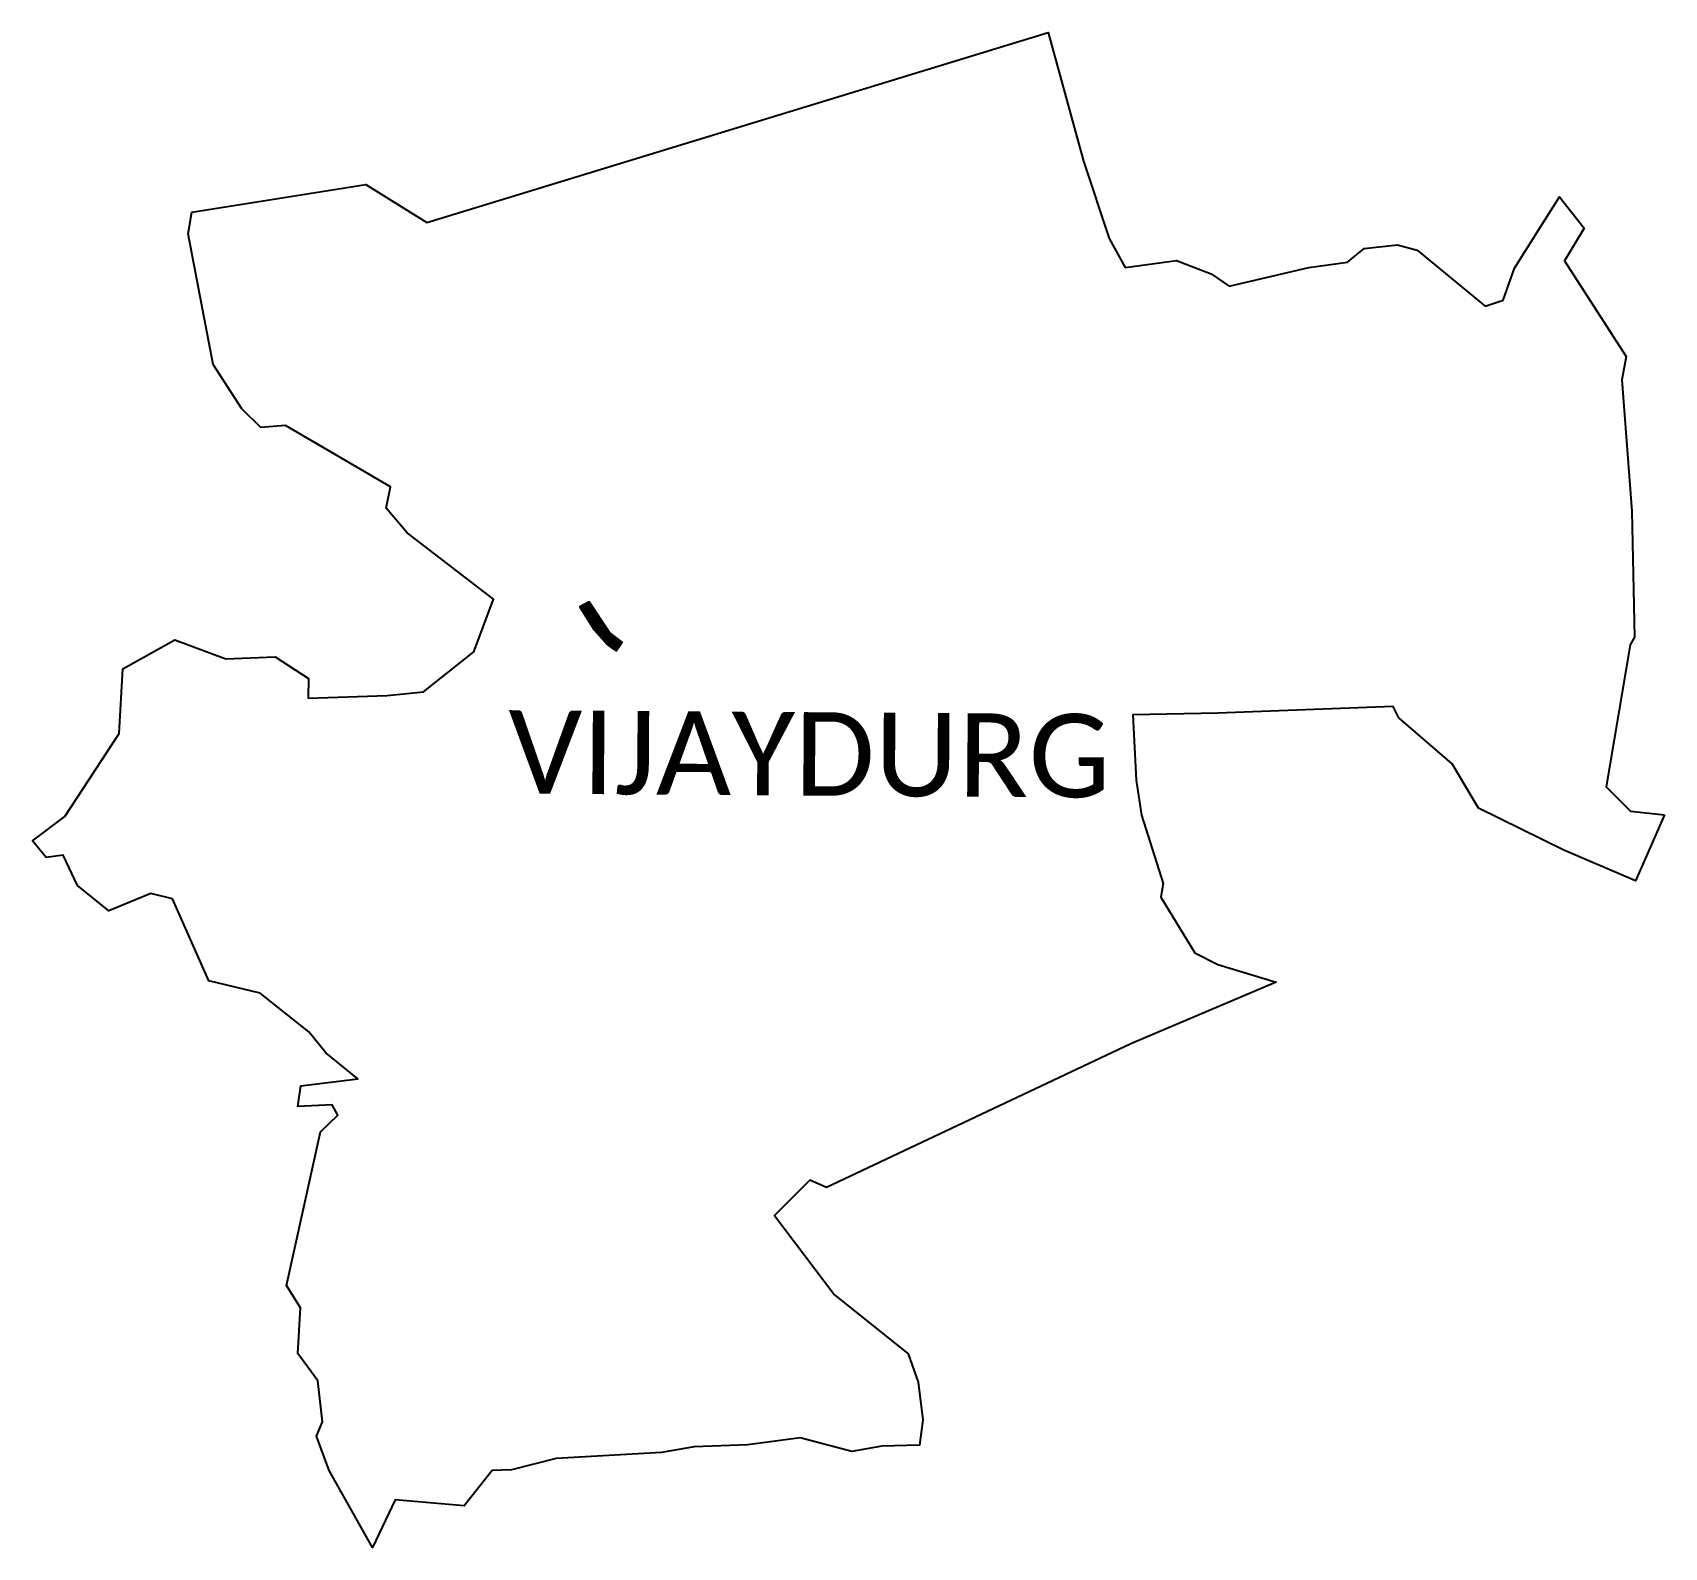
# Model space of a CAD drawing. Header units: metres. Extents: x 321187 to 324716, y 1829363 to 1832639.
import ezdxf

# ---------------------------------------------------------------- set-up
doc = ezdxf.new("R2010")
doc.units = ezdxf.units.M
doc.header["$MEASUREMENT"] = 0
for name, color, linetype in [('JETTY', 41, 'Continuous'), ('JETTY HATCH', 220, 'Continuous'), ('village', 3, 'Continuous'), ('VILLAGE NAME', 250, 'Continuous')]:
    doc.layers.add(name, color=color, linetype=linetype)
doc.styles.get("Standard").update_dxf_attribs({"font": 'arial.ttf'})

msp = doc.modelspace()

# ---------------------------------------------------------------- hatches: boundary and pattern name
at = {"layer": 'JETTY HATCH'}
h = msp.add_hatch(dxfattribs=at)
h.set_pattern_fill('ANGLE', color=256, scale=0.5)
h.set_pattern_definition([(0, (0, 0), (0, 3.4925), [2.54, -0.9525]), (90, (0, 0), (-3.4925, 2e-16), [2.54, -0.9525])])
h.paths.add_polyline_path([(322390.4, 1831408.2), (322370.6, 1831396.9), (322401.5, 1831347.5), (322429.6, 1831316), (322440.2, 1831307.6), (322449.2, 1831301.8), (322462, 1831320.9), (322434.8, 1831342)])

# ---------------------------------------------------------------- linework, layer by layer
at = {"layer": 'JETTY', "flags": 128}
msp.add_lwpolyline([(322449.2, 1831301.8), (322462, 1831320.9), (322434.8, 1831342), (322390.4, 1831408.2), (322370.6, 1831396.9), (322401.5, 1831347.5), (322429.6, 1831316), (322440.2, 1831307.6), (322449.2, 1831301.8)], dxfattribs=at)
at = {"layer": 'village', "color": 3, "true_color": 0x00ff00}
msp.add_polyline3d([(324716, 1830947.3, 0), (324653.5, 1830804.5, 0), (324498.3, 1830871.2, 0), (324314, 1830961.8, 0), (324257.3, 1831058, 0), (324141.8, 1831157.2, 0), (324129.6, 1831181.4, 0), (323750, 1831167, 0), (323566.5, 1831163.5, 0), (323573.7, 1831022.7, 0), (323585.2, 1830946.5, 0), (323631.8, 1830798.9, 0), (323627.2, 1830769, 0), (323700.2, 1830648.9, 0), (323750.6, 1830623.7, 0), (323876.4, 1830585.5, 0), (323561.8, 1830451.9, 0), (323316, 1830336, 0), (322903.6, 1830141.5, 0), (322867.5, 1830157, 0), (322791.2, 1830081.1, 0), (322921.1, 1829909, 0), (323080.8, 1829781.7, 0), (323101.8, 1829720, 0), (323112.3, 1829638.8, 0), (323104.9, 1829583.8, 0), (323023.3, 1829581.9, 0), (322958.4, 1829570.5, 0), (322846.7, 1829600.3, 0), (322733.8, 1829585, 0), (322617.4, 1829580.6, 0), (322546.9, 1829567.9, 0), (322319.3, 1829555.4, 0), (322222.7, 1829530.6, 0), (322181.1, 1829529.2, 0), (322120.4, 1829452.7, 0), (321971.3, 1829466.2, 0), (321922.3, 1829363.1, 0), (321828.5, 1829529, 0), (321801.1, 1829603.8, 0), (321813.5, 1829634.3, 0), (321803.6, 1829723.4, 0), (321760.2, 1829782.3, 0), (321766.5, 1829881.3, 0), (321736.2, 1829929.4, 0), (321809.5, 1830261.8, 0), (321846.7, 1830298.1, 0), (321834.7, 1830320, 0), (321760.7, 1830316.3, 0), (321766.8, 1830361.2, 0), (321890, 1830376.3, 0), (321821.2, 1830432.9, 0), (321784.1, 1830478.1, 0), (321679.4, 1830561.9, 0), (321568.3, 1830588.2, 0), (321489.7, 1830765.5, 0), (321442.8, 1830777.1, 0), (321351.4, 1830739.5, 0), (321284.1, 1830794.7, 0), (321252.7, 1830859.8, 0), (321216.2, 1830855.2, 0), (321186.9, 1830891.1, 0), (321256.7, 1830943.8, 0), (321373.8, 1831123.6, 0), (321381.7, 1831262.8, 0), (321494.5, 1831325.7, 0), (321604.9, 1831284.6, 0), (321711.8, 1831289.3, 0), (321783.9, 1831242, 0), (321782.6, 1831199.7, 0), (321953.8, 1831205.6, 0), (322032.3, 1831213.2, 0), (322141.1, 1831299.8, 0), (322183.6, 1831413.9, 0), (321997.2, 1831557.5, 0), (321951.9, 1831610.9, 0), (321961.1, 1831657, 0), (321734.1, 1831789.5, 0), (321680.3, 1831785.4, 0), (321639.6, 1831825.8, 0), (321577.2, 1831921.1, 0), (321523.4, 1832204, 0), (321531.2, 1832250.6, 0), (321907.8, 1832310.9, 0), (322039.7, 1832228.2, 0), (323383.6, 1832639.1, 0), (323459.6, 1832361.3, 0), (323515.2, 1832193.6, 0), (323549.7, 1832131.4, 0), (323661.1, 1832146.5, 0), (323735.8, 1832117.7, 0), (323775.1, 1832090.7, 0), (323947.4, 1832131.4, 0), (324030.6, 1832142.8, 0), (324067, 1832171.9, 0), (324139.1, 1832180.4, 0), (324181.7, 1832168.4, 0), (324328.4, 1832047.7, 0), (324367.5, 1832060.5, 0), (324392.2, 1832129.7, 0), (324444.6, 1832213, 0), (324489.3, 1832284.1, 0), (324542.3, 1832216.3, 0), (324500, 1832145.6, 0), (324633.4, 1831938.6, 0), (324623.7, 1831888.2, 0), (324646, 1831604.2, 0), (324651.3, 1831331.9, 0), (324641.7, 1831315.4, 0), (324590.1, 1831008.1, 0), (324642.9, 1830955.2, 0)], close=True, dxfattribs=at)

# ---------------------------------------------------------------- texts
at = {"layer": 'VILLAGE NAME', "insert": (322216.3, 1831173.8), "char_height": 180.345, "attachment_point": 1, "rotation": 359.6139}
msp.add_mtext_dynamic_manual_height_columns('{\\fCalibri|b0|i0|c0|p34;VIJAYDURG}', width=1115.443, gutter_width=901.7, heights=[0], dxfattribs=at)

doc.saveas('drawing.dxf')
